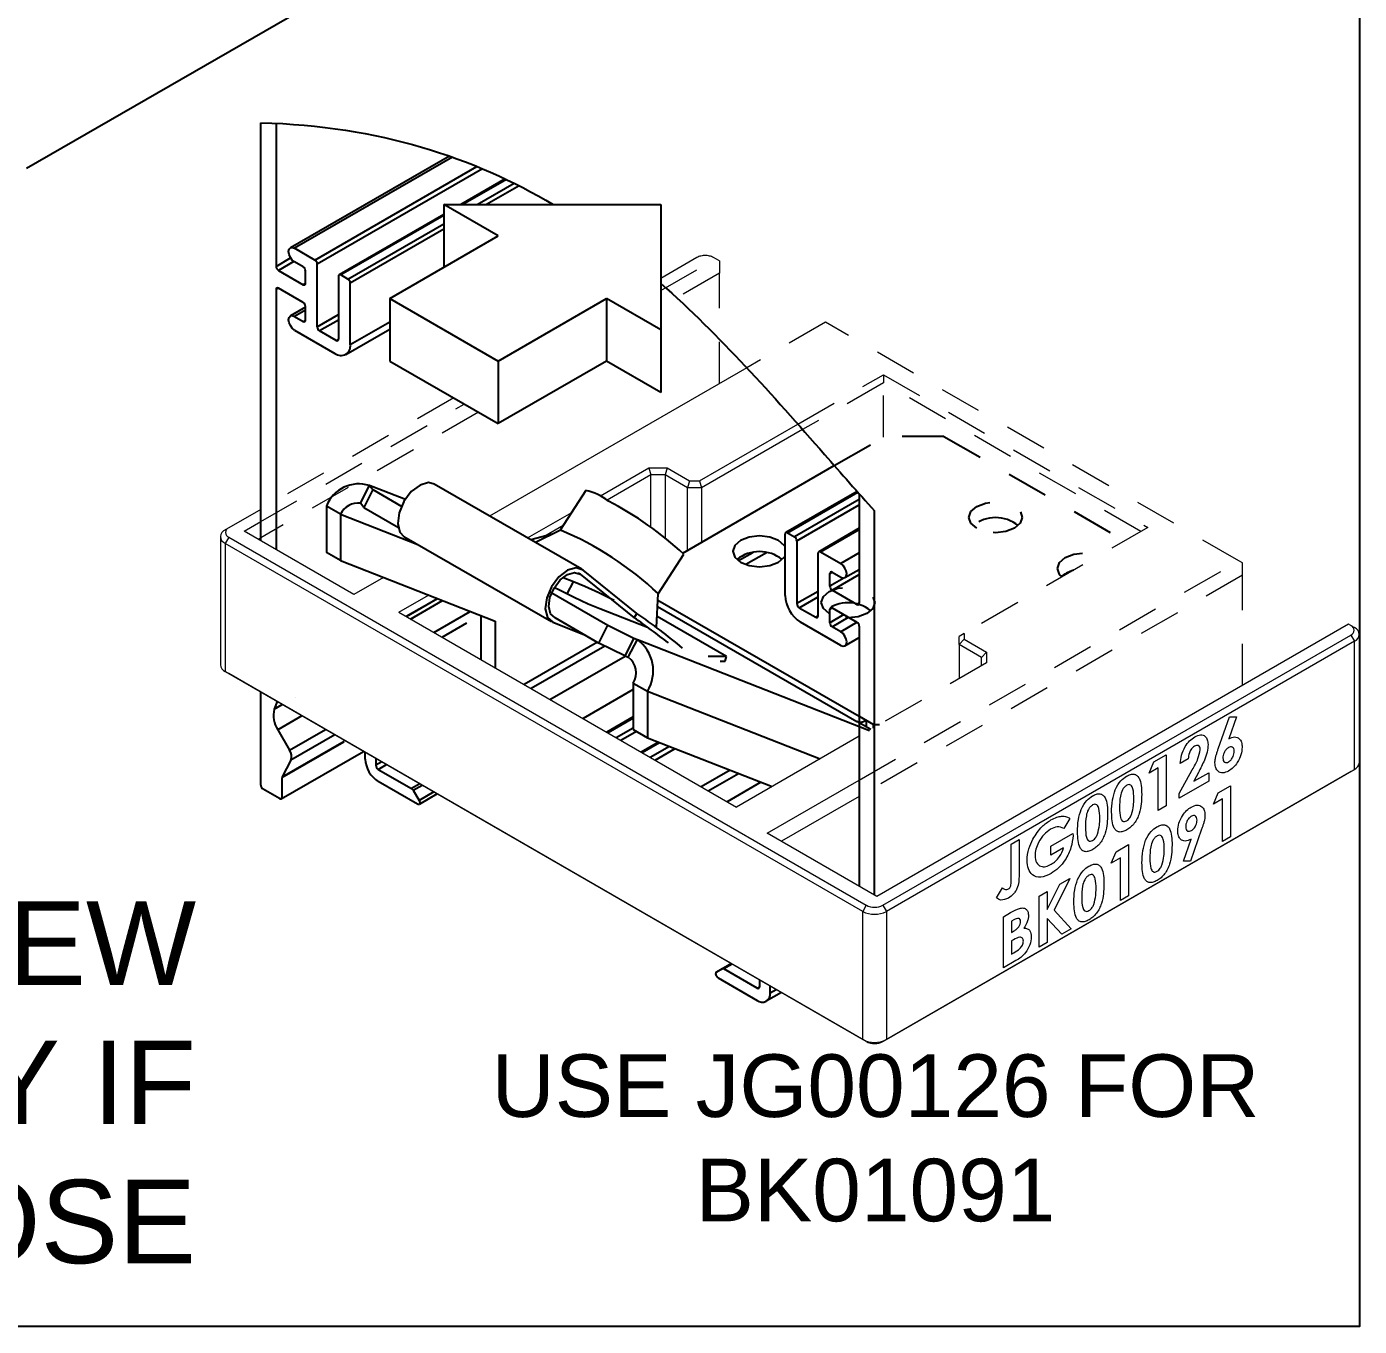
# Model space of a CAD drawing. Extents: x 0 to 12.5, y -10.1 to 0.
# Drawn here: x 8.507 to 12.498, y -10.085 to -6.192 of the extents above; entities that cross this region are included whole.
import ezdxf

# ---------------------------------------------------------------- set-up
doc = ezdxf.new("R2010")
doc.units = 0
doc.header["$LTSCALE"] = 0.5
doc.header["$MEASUREMENT"] = 0
doc.linetypes.add('HIDDEN', pattern=[0.375, 0.25, -0.125])
for name, color, linetype in [('Brackets', 181, 'CONTINUOUS'), ('Dimension', 10, 'CONTINUOUS'), ('FAB DWG', 221, 'CONTINUOUS'), ('Hardware', 242, 'CONTINUOUS'), ('Housing', 150, 'CONTINUOUS')]:
    doc.layers.add(name, color=color, linetype=linetype)
doc.layers.add('Jig', color=41, linetype='CONTINUOUS', lineweight=13)
doc.layers.add('Text-Unprinted', color=131, linetype='CONTINUOUS', plot=False)
doc.styles.get("Standard").update_dxf_attribs({"font": 'arial.ttf'})

msp = doc.modelspace()

# ---------------------------------------------------------------- linework, layer by layer
at = {"layer": 'Brackets', "transparency": 16777216}
for p, q in [((8.5068, -6.6155), (9.7437, -5.9016)), ((10.4716, -7.7689), (10.9257, -7.5066)), ((9.5064, -7.6197), (9.5336, -7.5666)), ((9.544, -7.5788), (9.5168, -7.6319)), ((9.5336, -7.5666), (9.544, -7.5788)), ((9.5438, -7.5705), (9.5336, -7.5666)), ((9.6411, -7.6085), (9.5438, -7.5705)), ((9.544, -7.5788), (9.6306, -7.6288)), ((9.5168, -7.6319), (9.5064, -7.6197)), ((9.4471, -7.6523), (9.4049, -7.6279)), ((9.4049, -7.6279), (9.4049, -7.7669)), ((9.4471, -7.6523), (9.4471, -7.7913)), ((9.4471, -7.6523), (9.6781, -7.7428)), ((9.5168, -7.6319), (9.6209, -7.692)), ((9.4471, -7.7913), (9.4049, -7.7669)), ((9.4471, -7.7913), (9.9098, -7.9725)), ((10.1442, -7.8547), (10.1134, -7.8426)), ((10.1257, -7.8907), (10.1442, -7.8547)), ((10.0725, -7.884), (10.2477, -7.9851)), ((10.223, -7.9347), (10.3665, -7.9909)), ((10.3965, -7.929), (10.9935, -8.2736)), ((10.3975, -7.9096), (11.0004, -8.2576)), ((9.8675, -7.956), (9.8675, -8.0879)), ((9.9098, -7.9725), (9.9098, -8.1124)), ((10.0889, -7.9622), (10.2205, -8.0382)), ((10.2205, -8.0382), (10.2477, -7.9851)), ((10.2477, -7.9851), (10.3257, -8.0238)), ((10.2985, -8.0769), (10.2205, -8.0382)), ((10.3257, -8.0238), (10.2985, -8.0769)), ((10.3087, -8.0809), (10.3359, -8.0278)), ((10.3257, -8.0238), (10.3359, -8.0278)), ((10.3359, -8.0278), (11.0307, -8.2999)), ((10.2985, -8.0769), (10.3087, -8.0809)), ((10.3238, -8.1584), (10.3661, -8.1828)), ((10.3238, -8.1584), (10.3238, -8.2974)), ((10.3661, -8.1828), (10.3661, -8.3218)), ((10.3661, -8.1828), (10.8829, -8.3853)), ((10.3238, -8.2974), (10.3661, -8.3218)), ((11.0004, -8.2776), (10.9935, -8.2736)), ((10.3661, -8.3218), (10.7395, -8.4681))]:
    msp.add_line(p, q, dxfattribs=at)
at = {"layer": 'Brackets', "linetype": 'HIDDEN', "transparency": 16777216}
for p, q in [((10.9257, -7.5066), (11.0773, -7.4195)), ((11.0004, -8.2576), (11.0427, -8.2822))]:
    msp.add_line(p, q, dxfattribs=at)
at = {"layer": 'Brackets', "linetype": 'HIDDEN', "lineweight": 25, "transparency": 16777216}
for p, q in [((11.2541, -7.4195), (11.0773, -7.4195)), ((11.2541, -7.4195), (11.7955, -7.7319)), ((11.035, -8.2975), (11.0004, -8.2776)), ((11.0207, -8.2695), (11.0207, -8.2894)), ((11.0427, -8.293), (11.0427, -8.2822)), ((11.0427, -8.2822), (11.0615, -8.2822))]:
    msp.add_line(p, q, dxfattribs=at)
at = {"layer": 'Brackets', "linetype": 'HIDDEN', "lineweight": 25, "transparency": 16777216, "flags": 128}
for points in [[(11.3522, -7.6944), (11.3348, -7.6795), (11.3288, -7.6618), (11.3348, -7.6441), (11.3522, -7.6291), (11.3781, -7.6191), (11.4088, -7.6156), (11.4394, -7.6191), (11.4653, -7.6291), (11.4827, -7.6441), (11.4888, -7.6618), (11.4827, -7.6795), (11.4653, -7.6944), (11.4394, -7.7044), (11.4088, -7.708), (11.3781, -7.7044), (11.3522, -7.6944)], [(11.6085, -7.8398), (11.6, -7.8325), (11.5939, -7.8148), (11.6, -7.7972), (11.6174, -7.7822), (11.6433, -7.7722), (11.6739, -7.7687), (11.7045, -7.7722), (11.7172, -7.7771)], [(10.9102, -7.9495), (10.8929, -7.9345), (10.8868, -7.9169), (10.8929, -7.8992), (10.9102, -7.8842), (10.9362, -7.8742), (10.9668, -7.8707), (10.9974, -7.8742), (11.0234, -7.8842), (11.0407, -7.8992), (11.0468, -7.9169), (11.0407, -7.9345), (11.0234, -7.9495), (10.9974, -7.9595), (10.9668, -7.963), (10.9362, -7.9595), (10.9102, -7.9495)]]:
    msp.add_lwpolyline(points, dxfattribs=at)
at = {"layer": 'Brackets', "transparency": 16777216, "flags": 128}
for points in [[(10.7781, -7.7499), (10.7756, -7.7458), (10.7582, -7.7308), (10.7323, -7.7208), (10.7017, -7.7173), (10.671, -7.7208), (10.6451, -7.7308), (10.6277, -7.7458), (10.6217, -7.7635), (10.6277, -7.7812), (10.6451, -7.7962)], [(10.6451, -7.7962), (10.671, -7.8062), (10.7017, -7.8097), (10.7323, -7.8062), (10.7582, -7.7962), (10.7756, -7.7812), (10.7781, -7.7771)], [(10.2667, -7.9112), (10.2201, -7.8883), (10.1782, -7.869), (10.1442, -7.8547)], [(10.0878, -7.8717), (10.1005, -7.8782), (10.147, -7.901), (10.189, -7.9204), (10.223, -7.9347)]]:
    msp.add_lwpolyline(points, dxfattribs=at)
at = {"layer": 'Brackets', "transparency": 16777216}
for centre, radius, start, end in [((9.5018, -7.6656), 0.104, 72.1919, 158.7551), ((9.4982, -7.6745), 0.0556, 81.3612, 156.4561), ((10.7017, -7.8739), 0.1096, 51.7093, 128.2907), ((10.2666, -8.1218), 0.1168, 328.4715, 53.584), ((10.274, -8.1279), 0.0584, 328.4715, 53.584), ((11.0015, -8.2527), 0.0224, 248.9979, 267.2255)]:
    msp.add_arc(centre, radius, start, end, dxfattribs=at)
at = {"layer": 'Brackets', "linetype": 'HIDDEN', "lineweight": 25, "transparency": 16777216}
for centre, radius, start, end in [((11.4088, -7.7723), 0.1096, 51.7271, 128.2729), ((11.6739, -7.9253), 0.1096, 106.7823, 128.2729), ((10.9668, -8.0273), 0.1096, 51.7271, 128.2729), ((11.0026, -8.2431), 0.032, 266.0815, 304.3971)]:
    msp.add_arc(centre, radius, start, end, dxfattribs=at)
at = {"layer": 'Dimension', "transparency": 16777216}
for p, q in [((9.9189, -6.8186), (9.7565, -6.7249)), ((9.7565, -6.7249), (10.4061, -6.7249)), ((9.7565, -6.7249), (9.7565, -6.9124)), ((10.4061, -6.7249), (10.4061, -7.2874)), ((9.5942, -7.0061), (9.9189, -6.8186)), ((9.5942, -7.0061), (9.9189, -7.1936)), ((9.5942, -7.0061), (9.5942, -7.1936)), ((9.9189, -7.1936), (10.2437, -7.0061)), ((10.4061, -7.0999), (10.2437, -7.0061)), ((10.2437, -7.0061), (10.2437, -7.1936)), ((9.5942, -7.1936), (9.9189, -7.3811)), ((10.2437, -7.1936), (9.9189, -7.3811)), ((9.9189, -7.1936), (9.9189, -7.3811)), ((10.4061, -7.2874), (10.2437, -7.1936))]:
    msp.add_line(p, q, dxfattribs=at)
msp.add_open_spline([(9.2079, -6.4797), (9.5636, -6.4897), (9.8451, -6.5833), (10.0841, -6.7249)], degree=3, dxfattribs=at)
msp.add_open_spline([(10.4061, -6.9614), (10.5832, -7.1169), (10.7896, -7.3518), (10.996, -7.5867), (11.0464, -7.6425)], degree=3, knots=[0.7365575, 0.7365575, 0.7365575, 0.7365575, 1, 1.0834941, 1.0834941, 1.0834941, 1.0834941], dxfattribs=at)
at = {"layer": 'Hardware', "transparency": 16777216}
for p, q in [((10.1693, -7.8172), (9.7273, -7.562)), ((10.1817, -7.5817), (10.1049, -7.7001)), ((10.1052, -7.6999), (10.0312, -7.7375)), ((9.6367, -7.7189), (10.0787, -7.9741)), ((10.0812, -7.7121), (10.0165, -7.729)), ((10.3985, -7.8906), (10.4753, -7.7723)), ((10.3344, -7.9499), (10.1732, -7.8199)), ((10.165, -7.8324), (10.1582, -7.8285)), ((10.165, -7.8324), (10.3263, -7.9624)), ((10.3934, -7.9921), (10.3985, -7.8903)), ((10.0828, -7.9761), (10.1754, -8.0123)), ((10.3263, -7.9624), (10.3344, -7.9499)), ((10.6033, -8.0789), (10.395, -7.9586)), ((10.6033, -8.0789), (10.5477, -8.0783)), ((10.5839, -8.0924), (10.5984, -8.0926)), ((10.5984, -8.0926), (10.6033, -8.0789))]:
    msp.add_line(p, q, dxfattribs=at)
at = {"layer": 'Hardware', "transparency": 16777216, "flags": 128}
for points in [[(9.7273, -7.562), (9.7105, -7.5578), (9.685, -7.5649), (9.6589, -7.5848), (9.6368, -7.6142), (9.6224, -7.648), (9.618, -7.6806), (9.6246, -7.7063), (9.6367, -7.7189)], [(10.1732, -7.8199), (10.1524, -7.813), (10.1269, -7.8201), (10.1009, -7.8401), (10.0787, -7.8695), (10.0643, -7.9033), (10.06, -7.9358), (10.0665, -7.9616), (10.0828, -7.9761)], [(10.0896, -7.9628), (10.076, -7.9507), (10.0706, -7.9292), (10.0742, -7.902), (10.0862, -7.8738), (10.1047, -7.8493), (10.1264, -7.8326), (10.1477, -7.8267), (10.165, -7.8324)]]:
    msp.add_lwpolyline(points, dxfattribs=at)
at = {"layer": 'Hardware', "transparency": 16777216}
for centre, radius, start, end in [((10.1544, -7.7288), 0.1495, 50.6647, 79.4926), ((9.7863, -8.5108), 1.01, 46.9893, 62.7238), ((9.7259, -8.6056), 0.9819, 46.7625, 67.2771), ((9.0391, -9.8218), 2.2614, 52.0844, 55.3056), ((9.458, -9.2468), 1.5653, 49.6687, 55.9498)]:
    msp.add_arc(centre, radius, start, end, dxfattribs=at)
at = {"layer": 'Housing', "ltscale": 0.5, "transparency": 16777216}
msp.add_line((9.2079, -7.7317), (9.2079, -6.4797), dxfattribs=at)
at = {"layer": 'Housing', "transparency": 16777216}
for p, q in [((9.2539, -6.4815), (9.2539, -6.91)), ((9.7729, -6.5796), (9.2966, -6.8546)), ((9.782, -6.5828), (9.3091, -6.8558)), ((9.3701, -6.891), (9.8554, -6.6108)), ((9.8719, -6.6177), (9.3772, -6.9033)), ((9.9403, -6.6483), (9.8076, -6.7249)), ((9.9435, -6.6498), (9.8134, -6.7249)), ((9.8559, -6.7249), (9.9665, -6.661)), ((9.9816, -6.6686), (9.8841, -6.7249)), ((9.7565, -6.7543), (9.4429, -6.9354)), ((9.7565, -6.7577), (9.4479, -6.9359)), ((9.4691, -6.9482), (9.7565, -6.7822)), ((9.7565, -6.7985), (9.4761, -6.9604)), ((9.3701, -6.891), (9.3091, -6.8558)), ((9.2539, -6.91), (9.2975, -6.8849)), ((9.3073, -6.8955), (9.2609, -6.9223)), ((9.3347, -6.9114), (9.3091, -6.8966)), ((9.3772, -7.0911), (9.3772, -6.9033)), ((9.2609, -6.9223), (9.3347, -6.9649)), ((9.3418, -6.9608), (9.3418, -6.9237)), ((9.4408, -6.94), (9.4408, -7.1278)), ((9.4691, -6.9482), (9.4479, -6.9359)), ((9.2609, -6.9754), (9.2539, -6.9794)), ((9.2539, -6.9794), (9.2539, -7.7582)), ((9.3347, -7.018), (9.2609, -6.9754)), ((9.3347, -6.9649), (9.3418, -6.9608)), ((9.4761, -7.1441), (9.4761, -6.9604)), ((9.3418, -7.0326), (9.2966, -7.0587)), ((9.3418, -7.0411), (9.3091, -7.0599)), ((9.3091, -7.0599), (9.3347, -7.0747)), ((9.3418, -7.0707), (9.3418, -7.0302)), ((9.3772, -7.0911), (9.4408, -7.0543)), ((9.3091, -7.1008), (9.4302, -7.1707)), ((9.3347, -7.0747), (9.3418, -7.0707)), ((9.4408, -7.0707), (9.3842, -7.1033)), ((9.4337, -7.1319), (9.3842, -7.1033)), ((9.4627, -7.1739), (9.5942, -7.098)), ((9.4761, -7.1441), (9.5942, -7.076)), ((9.4337, -7.1319), (9.4408, -7.1278)), ((10.994, -7.584), (10.7802, -7.7074)), ((10.7852, -7.7079), (10.996, -7.5862)), ((11.0004, -7.6082), (10.8064, -7.7202)), ((11.0004, -7.5911), (11.0004, -7.9183)), ((10.8135, -7.7324), (11.0004, -7.6245)), ((11.0464, -8.793), (11.0464, -7.6425)), ((11.0004, -7.6946), (10.8792, -7.7646)), ((10.8842, -7.7651), (11.0004, -7.698)), ((10.7781, -7.8957), (10.7781, -7.712)), ((10.7852, -7.7079), (10.8064, -7.7202)), ((10.8135, -7.7324), (10.8135, -7.9202)), ((10.6815, -7.7676), (10.639, -7.7922)), ((10.7224, -7.7677), (10.6609, -7.8032)), ((10.8771, -7.957), (10.8771, -7.7692)), ((10.8842, -7.7651), (10.9452, -7.8003)), ((11.0004, -7.7684), (10.9452, -7.8003)), ((10.9577, -7.8424), (11.0004, -7.8177)), ((10.9125, -7.8304), (10.9195, -7.8263)), ((10.9125, -7.8675), (10.9125, -7.8304)), ((10.9541, -7.8435), (10.9125, -7.8675)), ((10.9195, -7.8263), (10.9452, -7.8411)), ((10.9195, -7.8798), (11.0004, -7.8331)), ((10.8771, -7.8835), (10.8135, -7.9202)), ((10.8205, -7.9325), (10.8771, -7.8998)), ((10.9933, -7.9224), (10.9195, -7.8798)), ((9.6441, -7.959), (9.7375, -7.9051)), ((9.6566, -7.9662), (9.714, -7.9331)), ((9.6568, -7.9663), (9.7526, -7.911)), ((10.8205, -7.9325), (10.87, -7.9611)), ((10.9125, -7.9369), (10.9195, -7.9329)), ((10.9125, -7.9774), (10.9125, -7.9369)), ((10.9195, -7.9329), (10.9933, -7.9755)), ((11.0004, -7.9183), (10.9933, -7.9224)), ((9.7261, -8.0063), (9.8353, -7.9433)), ((9.751, -8.0207), (9.8256, -7.9777)), ((10.9452, -8.0453), (10.8241, -7.9753)), ((10.8771, -7.957), (10.87, -7.9611)), ((10.9546, -7.9531), (10.9125, -7.9774)), ((10.9195, -7.9896), (10.9687, -7.9612)), ((10.9943, -7.9761), (10.9452, -8.0044)), ((10.9452, -8.0044), (10.9195, -7.9896)), ((10.9577, -8.0465), (11.0004, -8.0218)), ((11.0004, -7.9877), (11.0004, -8.7665)), ((10.2167, -8.036), (9.9971, -8.1628)), ((10.2384, -8.0471), (10.0176, -8.1746)), ((10.0741, -8.2072), (10.2993, -8.0772)), ((10.3238, -8.1774), (10.1731, -8.2644)), ((9.2079, -8.4635), (9.2079, -8.1848)), ((10.3238, -8.2597), (10.2444, -8.3056)), ((10.3238, -8.2631), (10.2474, -8.3073)), ((10.2721, -8.3215), (10.3238, -8.2917)), ((10.333, -8.3027), (10.2863, -8.3297)), ((10.399, -8.3347), (10.347, -8.3648)), ((10.3499, -8.3664), (10.4025, -8.3361)), ((9.5209, -8.3859), (9.5209, -8.3655)), ((10.432, -8.3476), (10.3746, -8.3807)), ((10.3888, -8.3889), (10.4488, -8.3542)), ((9.5527, -8.3839), (9.5527, -8.4043)), ((9.5704, -8.3941), (9.5527, -8.4043)), ((9.5597, -8.4166), (9.5845, -8.4023)), ((9.5597, -8.4166), (9.6593, -8.4741)), ((10.614, -8.4189), (10.5274, -8.4689)), ((9.677, -8.521), (9.5597, -8.4533)), ((9.6841, -8.4598), (9.6593, -8.4741)), ((10.5479, -8.4807), (10.6384, -8.4285)), ((10.7058, -8.4549), (10.6045, -8.5134)), ((9.6643, -8.4793), (9.6912, -8.4639)), ((9.6643, -8.4793), (9.682, -8.51)), ((9.7265, -8.4843), (9.682, -8.51)), ((9.7365, -8.49), (9.682, -8.5215)), ((10.59, -9.0137), (10.5724, -9.0239)), ((10.59, -9.0137), (10.6169, -8.9982)), ((10.6198, -8.9999), (10.595, -9.0142)), ((10.6946, -9.0717), (10.595, -9.0142)), ((10.5774, -9.0408), (10.6946, -9.1085)), ((10.7017, -9.0472), (10.7017, -9.0676)), ((10.6946, -9.0717), (10.7017, -9.0677)), ((10.7673, -9.0851), (10.7221, -9.1112)), ((10.7335, -9.086), (10.7335, -9.0656)), ((10.7335, -9.086), (10.7512, -9.0758))]:
    msp.add_line(p, q, dxfattribs=at)
at = {"layer": 'Housing', "linetype": 'Continuous', "lineweight": 25, "transparency": 16777216}
for p, q in [((9.2571, -8.2132), (9.2483, -8.236)), ((9.2483, -8.236), (9.2724, -8.2221)), ((9.3105, -8.2001), (9.3105, -8.2001)), ((9.3313, -8.2561), (9.259, -8.2978)), ((9.259, -8.2978), (9.2943, -8.359)), ((9.2943, -8.359), (9.4019, -8.2969)), ((9.4569, -8.3352), (9.2715, -8.4422)), ((9.2722, -8.4391), (9.4582, -8.3318)), ((9.4301, -8.3131), (9.2985, -8.3891)), ((9.2695, -8.5048), (9.5158, -8.3626)), ((9.2985, -8.3891), (9.2722, -8.4391)), ((9.2715, -8.4422), (9.2715, -8.5002)), ((9.2645, -8.5043), (9.215, -8.4757))]:
    msp.add_line(p, q, dxfattribs=at)
at = {"layer": 'Housing', "transparency": 16777216, "flags": 128}
for points in [[(9.3091, -6.8966), (9.3023, -6.8912), (9.2966, -6.8834), (9.2928, -6.8746), (9.2914, -6.866), (9.2928, -6.859), (9.2966, -6.8546), (9.3023, -6.8535), (9.3091, -6.8558)], [(9.3091, -7.1008), (9.3023, -7.0953), (9.2966, -7.0876), (9.2928, -7.0787), (9.2914, -7.0702), (9.2928, -7.0631), (9.2966, -7.0587), (9.3023, -7.0576), (9.3091, -7.0599)], [(10.9452, -7.8411), (10.9519, -7.8435), (10.9577, -7.8424), (10.9615, -7.8379), (10.9628, -7.8309), (10.9615, -7.8223), (10.9577, -7.8135), (10.9519, -7.8058), (10.9452, -7.8003)], [(10.9452, -8.0453), (10.9519, -8.0476), (10.9577, -8.0465), (10.9615, -8.0421), (10.9628, -8.035), (10.9615, -8.0265), (10.9577, -8.0176), (10.9519, -8.0099), (10.9452, -8.0044)], [(9.682, -8.51), (9.6833, -8.5126), (9.684, -8.5153), (9.6841, -8.5177), (9.6836, -8.5197), (9.6825, -8.5212), (9.6809, -8.5219), (9.6791, -8.5218), (9.677, -8.521)], [(10.5724, -9.0239), (10.5711, -9.0252), (10.5704, -9.027), (10.5703, -9.0293), (10.5708, -9.032), (10.5719, -9.0346), (10.5734, -9.0371), (10.5753, -9.0392), (10.5774, -9.0408)]]:
    msp.add_lwpolyline(points, dxfattribs=at)
at = {"layer": 'Housing', "transparency": 16777216}
for centre, radius, start, end in [((9.3618, -6.904), 0.0154, 2.6055, 57.3945), ((9.2692, -6.9093), 0.0154, 182.6055, 237.3945), ((9.3264, -6.9244), 0.0154, 2.6055, 57.3945), ((9.4451, -6.9393), 0.00437, 50.7967, 189.214), ((9.2582, -6.9787), 0.00437, 50.7967, 189.214), ((9.3375, -6.9615), 0.00437, 230.7967, 9.214), ((9.4608, -6.9611), 0.0154, 2.6055, 57.3945), ((9.3264, -7.0309), 0.0154, 2.6055, 57.3945), ((9.3375, -7.0714), 0.00437, 230.7967, 9.214), ((9.3925, -7.0904), 0.0154, 182.6055, 237.3945), ((9.4481, -7.1487), 0.0284, 230.7967, 9.214), ((9.4365, -7.1285), 0.00437, 230.7967, 9.214), ((10.7824, -7.7113), 0.00437, 50.7967, 189.214), ((10.7981, -7.7331), 0.0154, 2.6055, 57.3945), ((10.8814, -7.7685), 0.00437, 50.7967, 189.214), ((10.9168, -7.8297), 0.00437, 50.7967, 189.214), ((10.8779, -7.8912), 0.0999, 182.6055, 237.3945), ((10.9278, -7.8668), 0.0154, 182.6055, 237.3945), ((10.8288, -7.9195), 0.0154, 182.6055, 237.3945), ((10.9168, -7.9362), 0.00437, 50.7967, 189.214), ((10.9961, -7.919), 0.00437, 230.7967, 9.214), ((10.8728, -7.9577), 0.00437, 230.7967, 9.214), ((10.9278, -7.9767), 0.0154, 182.6055, 237.3945), ((10.9851, -7.9884), 0.0154, 2.6055, 57.3945), ((9.6053, -8.3821), 0.0845, 182.6055, 237.3945), ((9.568, -8.4036), 0.0154, 182.6055, 237.3945), ((9.6517, -8.4863), 0.0144, 28.8556, 58.0453), ((10.5921, -9.0183), 0.00503, 54.3818, 114.314), ((10.6974, -9.0683), 0.00437, 230.7967, 9.214), ((10.7098, -9.0899), 0.024, 230.7967, 9.214)]:
    msp.add_arc(centre, radius, start, end, dxfattribs=at)
at = {"layer": 'Housing', "linetype": 'Continuous', "lineweight": 25, "transparency": 16777216}
for centre, radius, start, end in [((9.3234, -8.2549), 0.0774, 165.8868, 213.7225), ((9.2665, -8.3782), 0.0338, 341.2255, 34.7489), ((9.2781, -8.442), 0.0066, 154.0689, 181.5675), ((9.2232, -8.4628), 0.0154, 182.6023, 237.3977), ((9.2672, -8.5009), 0.00437, 230.815, 9.2203)]:
    msp.add_arc(centre, radius, start, end, dxfattribs=at)
at = {"layer": 'Jig', "linetype": 'HIDDEN', "transparency": 16777216}
for p, q in [((10.5143, -6.8836), (10.4061, -6.9461)), ((10.4061, -6.9828), (10.5708, -6.8877)), ((10.5708, -6.8877), (10.5638, -6.8836)), ((10.5814, -6.8938), (10.5708, -6.8877)), ((10.5814, -6.8938), (10.5814, -6.9306)), ((10.5814, -6.9306), (10.4061, -7.0318)), ((10.5814, -7.2607), (10.5814, -6.9306)), ((10.8992, -7.0773), (10.6633, -7.2135)), ((12.1375, -7.7921), (10.8992, -7.0773)), ((10.8166, -7.3827), (11.0729, -7.2347)), ((11.0729, -7.2592), (10.8309, -7.3989)), ((11.0729, -7.2347), (11.8648, -7.6919)), ((11.0729, -7.2347), (11.0729, -7.2592)), ((11.8436, -7.7041), (11.0729, -7.2592)), ((11.0729, -7.422), (11.0729, -7.2592)), ((9.7857, -7.3042), (9.2079, -7.6378)), ((9.2079, -7.6745), (9.8175, -7.3226)), ((9.8599, -7.3471), (9.2079, -7.7235)), ((11.8648, -7.6919), (11.3142, -8.0098)), ((11.0004, -8.4486), (12.1375, -7.7921)), ((12.1481, -7.7983), (12.1375, -7.7921)), ((12.1481, -7.835), (12.1481, -7.7983)), ((12.1481, -7.835), (11.0004, -8.4976)), ((12.1481, -8.1651), (12.1481, -7.835)), ((11.3142, -8.0098), (11.2992, -8.0184)), ((11.2992, -8.0429), (11.2992, -8.0184)), ((11.3142, -8.0098), (11.3142, -8.0271)), ((11.3142, -8.0271), (11.2992, -8.0429)), ((11.3663, -8.0817), (11.2992, -8.0429)), ((11.2992, -8.0429), (11.2992, -8.145)), ((11.3142, -8.0271), (11.3813, -8.0659)), ((11.3813, -8.0975), (11.0004, -8.3174)), ((11.3813, -8.0659), (11.3663, -8.0817)), ((11.3663, -8.1062), (11.3663, -8.0817)), ((11.3813, -8.0659), (11.3813, -8.0975))]:
    msp.add_line(p, q, dxfattribs=at)
at = {"layer": 'Jig', "transparency": 16777216}
for p, q in [((10.6633, -7.2135), (9.8934, -7.6579)), ((10.5222, -7.5526), (10.8166, -7.3827)), ((10.8309, -7.3989), (10.5284, -7.5735)), ((10.2256, -7.5973), (10.3702, -7.5138)), ((10.3764, -7.5347), (10.2456, -7.6102)), ((10.3702, -7.5138), (10.425, -7.5138)), ((10.3702, -7.5138), (10.3764, -7.5347)), ((10.3764, -7.6911), (10.3764, -7.5347)), ((10.4188, -7.5347), (10.3764, -7.5347)), ((10.425, -7.5138), (10.4188, -7.5347)), ((10.486, -7.5735), (10.4188, -7.5347)), ((10.4188, -7.5347), (10.4188, -7.7233)), ((10.425, -7.5138), (10.4922, -7.5526)), ((10.4922, -7.5526), (10.486, -7.5735)), ((10.5284, -7.5735), (10.486, -7.5735)), ((10.486, -7.7606), (10.486, -7.5735)), ((10.4922, -7.5526), (10.5222, -7.5526)), ((10.5222, -7.5526), (10.5284, -7.5735)), ((10.5284, -7.5735), (10.5284, -7.7361)), ((9.2079, -7.6378), (9.1124, -7.6929)), ((10.007, -7.7235), (10.1393, -7.6471)), ((9.1124, -7.6929), (9.1018, -7.699)), ((9.1584, -7.7031), (9.2079, -7.6745)), ((9.4868, -7.8927), (9.1584, -7.7031)), ((10.1138, -7.6863), (10.059, -7.7179)), ((9.0872, -7.7194), (9.0872, -8.1032)), ((9.1124, -7.7215), (9.1018, -7.7398)), ((11.011, -8.842), (9.1018, -7.7398)), ((9.1018, -7.7398), (9.1018, -8.1236)), ((9.1124, -7.7215), (11.0216, -8.8236)), ((9.2079, -7.7235), (9.2008, -7.7276)), ((9.5753, -7.8415), (9.4868, -7.8927)), ((9.6215, -7.946), (9.7107, -7.8945)), ((9.7359, -7.9044), (9.6428, -7.9582)), ((9.6215, -7.946), (10.6327, -8.5297)), ((12.4659, -7.9817), (11.0534, -8.7971)), ((12.473, -7.9858), (12.4659, -7.9817)), ((11.0711, -8.8236), (12.473, -8.0143)), ((12.473, -7.9858), (12.4836, -7.9919)), ((12.473, -8.0143), (12.4836, -8.0327)), ((12.4982, -8.3961), (12.4982, -8.0123)), ((12.4836, -8.0327), (11.0817, -8.842)), ((12.4836, -8.4165), (12.4836, -8.0327)), ((9.1018, -8.1236), (11.011, -9.2258)), ((9.1124, -8.1297), (9.1018, -8.1236)), ((11.0216, -9.2319), (9.1124, -8.1297)), ((12.0756, -8.355), (12.1093, -8.2591)), ((12.1304, -8.2593), (12.1073, -8.3251)), ((12.1093, -8.2591), (12.1304, -8.2593)), ((11.0004, -8.3174), (10.6327, -8.5297)), ((11.8827, -8.3939), (11.9195, -8.3727)), ((11.9195, -8.3727), (11.9195, -8.5258)), ((11.0817, -9.2258), (12.4836, -8.4165)), ((11.8685, -8.4276), (11.8827, -8.3939)), ((11.8957, -8.4119), (11.8685, -8.4276)), ((11.8957, -8.5395), (11.8957, -8.4119)), ((11.9586, -8.4893), (11.9978, -8.4184)), ((11.9858, -8.3854), (11.962, -8.3992)), ((12.473, -8.4226), (12.4836, -8.4165)), ((10.7251, -8.6075), (11.0004, -8.4486)), ((12.473, -8.4226), (11.0711, -9.2319)), ((12.047, -8.4522), (11.9586, -8.5032)), ((12.0162, -8.4261), (12.0023, -8.4524)), ((12.0023, -8.4524), (12.047, -8.4266)), ((12.047, -8.4266), (12.047, -8.4522)), ((11.0004, -8.4976), (10.7675, -8.632)), ((11.9586, -8.5032), (11.9586, -8.4893)), ((12.0614, -8.5204), (12.0756, -8.4866)), ((12.0756, -8.4866), (12.1124, -8.4654)), ((12.1124, -8.4654), (12.1124, -8.6185)), ((11.9195, -8.5258), (11.8957, -8.5395)), ((12.0886, -8.5047), (12.0614, -8.5204)), ((12.0886, -8.6323), (12.0886, -8.5047)), ((11.6313, -8.5633), (11.6133, -8.5936)), ((11.0534, -8.7971), (10.7251, -8.6075)), ((11.5744, -8.6464), (11.6405, -8.6083)), ((11.6405, -8.6083), (11.6407, -8.6147)), ((12.0259, -8.5958), (11.9922, -8.6918)), ((12.1124, -8.6185), (12.0886, -8.6323)), ((11.4554, -8.6405), (11.4792, -8.6268)), ((11.4554, -8.7486), (11.4554, -8.6405)), ((11.4792, -8.6268), (11.4792, -8.7284)), ((11.5744, -8.6739), (11.5744, -8.6464)), ((11.6125, -8.6519), (11.5744, -8.6739)), ((11.7697, -8.6633), (11.8064, -8.642)), ((11.8064, -8.642), (11.8064, -8.7951)), ((11.9712, -8.6917), (11.9943, -8.6259)), ((11.7554, -8.697), (11.7697, -8.6633)), ((11.7826, -8.6813), (11.7554, -8.697)), ((11.7826, -8.8089), (11.7826, -8.6813)), ((11.9922, -8.6918), (11.9712, -8.6917)), ((11.4112, -8.8014), (11.4292, -8.7718)), ((11.5634, -8.8362), (11.601, -8.7606)), ((11.631, -8.7433), (11.5838, -8.8383)), ((11.601, -8.7606), (11.631, -8.7433)), ((11.5396, -8.7961), (11.5634, -8.7824)), ((11.5396, -8.9492), (11.5396, -8.7961)), ((11.5634, -8.7824), (11.5634, -8.8362)), ((11.8064, -8.7951), (11.7826, -8.8089)), ((11.0216, -8.8236), (11.011, -8.842)), ((11.011, -9.2258), (11.011, -8.842)), ((11.0711, -8.8236), (11.0817, -8.842)), ((11.0817, -8.842), (11.0817, -9.2258)), ((11.4325, -8.8579), (11.4537, -8.8457)), ((11.4325, -9.011), (11.4325, -8.8579)), ((11.5838, -8.8383), (11.6356, -8.8938)), ((11.4637, -8.8674), (11.4563, -8.8717)), ((11.4563, -8.8717), (11.4563, -8.905)), ((11.5634, -8.8637), (11.5634, -8.9355)), ((11.607, -8.9103), (11.5634, -8.8637)), ((11.6356, -8.8938), (11.607, -8.9103)), ((11.4563, -8.905), (11.4626, -8.9014)), ((11.462, -8.9273), (11.4563, -8.9305)), ((11.4563, -8.9305), (11.4563, -8.9698)), ((11.5634, -8.9355), (11.5396, -8.9492)), ((11.4563, -8.9698), (11.4631, -8.9658)), ((11.4698, -8.9895), (11.4325, -9.011)), ((11.0216, -9.2319), (11.011, -9.2258)), ((11.0711, -9.2319), (11.0817, -9.2258))]:
    msp.add_line(p, q, dxfattribs=at)
at = {"layer": 'Jig', "linetype": 'HIDDEN', "transparency": 16777216}
msp.add_arc((10.539, -6.9314), 0.0538, 62.6097, 117.3903, dxfattribs=at)
at = {"layer": 'Jig', "transparency": 16777216}
for centre, radius, start, end in [((9.1096, -7.7194), 0.0218, 110.7834, 249.2166), ((9.1179, -7.7072), 0.0153, 110.7834, 249.2166), ((12.4675, -8.0001), 0.0153, 290.7834, 69.2166), ((12.4758, -8.0123), 0.0218, 290.7834, 69.2166), ((9.1122, -8.1007), 0.0251, 185.6948, 245.6253), ((12.4732, -8.3936), 0.0251, 294.3747, 354.3052), ((11.0464, -8.7737), 0.0769, 242.6097, 297.3903), ((11.0464, -8.7758), 0.0538, 242.6097, 297.3903), ((11.0464, -9.1575), 0.0769, 242.6097, 297.3903), ((11.0464, -9.1841), 0.0538, 242.6097, 297.3903)]:
    msp.add_arc(centre, radius, start, end, dxfattribs=at)
for points, knots in [([(11.962, -8.3992), (11.9627, -8.391), (11.9641, -8.3746), (11.9746, -8.3497), (11.9895, -8.3298), (12.0002, -8.3227), (12.0055, -8.3191)], [0, 0, 0, 0, 0.280627, 0.559915, 0.779791, 1, 1, 1, 1]), ([(12.0055, -8.3191), (12.0114, -8.3164), (12.0231, -8.3109), (12.0362, -8.316), (12.0437, -8.327), (12.0447, -8.337), (12.0453, -8.342)], [0, 0, 0, 0, 0.279805, 0.55906, 0.779652, 1, 1, 1, 1]), ([(12.0453, -8.342), (12.0445, -8.3496), (12.0431, -8.3647), (12.0327, -8.3938), (12.0225, -8.4139), (12.0162, -8.4261)], [0, 0, 0, 0, 0.279438, 0.559473, 1, 1, 1, 1]), ([(12.1073, -8.3251), (12.1133, -8.3225), (12.1255, -8.3172), (12.1385, -8.3231), (12.1462, -8.3347), (12.1469, -8.3452), (12.1472, -8.3505)], [0, 0, 0, 0, 0.279351, 0.559054, 0.779381, 1, 1, 1, 1]), ([(12.0041, -8.3473), (12.001, -8.3498), (11.9947, -8.3546), (11.9872, -8.3696), (11.9863, -8.3794), (11.9858, -8.3854)], [0, 0, 0, 0, 0.278755, 0.559273, 1, 1, 1, 1]), ([(11.9978, -8.4184), (12.0043, -8.4071), (12.0158, -8.3871), (12.0197, -8.3666), (12.0215, -8.3577)], [0, 0, 0, 0, 0.562473, 1, 1, 1, 1]), ([(12.0215, -8.3577), (12.0212, -8.3548), (12.0207, -8.3491), (12.0161, -8.3449), (12.0102, -8.3443), (12.0062, -8.3463), (12.0041, -8.3473)], [0, 0, 0, 0, 0.279907, 0.55917, 0.779387, 1, 1, 1, 1]), ([(12.0657, -8.3974), (12.0659, -8.3929), (12.0664, -8.3853), (12.0694, -8.3741), (12.0724, -8.3645), (12.0746, -8.3582), (12.0756, -8.355)], [0, 0, 0, 0, 0.339517, 0.559558, 0.779773, 1, 1, 1, 1]), ([(12.1061, -8.3513), (12.1035, -8.3532), (12.0983, -8.357), (12.0929, -8.3663), (12.0898, -8.375), (12.0896, -8.3799), (12.0895, -8.3823)], [0, 0, 0, 0, 0.279066, 0.558645, 0.779234, 1, 1, 1, 1]), ([(12.1234, -8.3627), (12.1232, -8.3598), (12.1227, -8.3539), (12.1183, -8.3493), (12.1124, -8.3483), (12.1082, -8.3503), (12.1061, -8.3513)], [0, 0, 0, 0, 0.280078, 0.559655, 0.779835, 1, 1, 1, 1]), ([(12.1062, -8.3944), (12.1089, -8.3924), (12.1142, -8.3885), (12.1199, -8.3791), (12.123, -8.3702), (12.1233, -8.3652), (12.1234, -8.3627)], [0, 0, 0, 0, 0.279199, 0.558982, 0.779369, 1, 1, 1, 1]), ([(12.1472, -8.3505), (12.1466, -8.3579), (12.1452, -8.3726), (12.1342, -8.3945), (12.1209, -8.4119), (12.1114, -8.4184), (12.1067, -8.4216)], [0, 0, 0, 0, 0.279668, 0.559359, 0.779634, 1, 1, 1, 1]), ([(12.1067, -8.4216), (12.1006, -8.4243), (12.0884, -8.4298), (12.0753, -8.4239), (12.067, -8.4132), (12.0661, -8.4027), (12.0657, -8.3974)], [0, 0, 0, 0, 0.27954, 0.559175, 0.779612, 1, 1, 1, 1]), ([(12.0895, -8.3823), (12.0897, -8.3852), (12.0902, -8.391), (12.0945, -8.3955), (12.1, -8.3971), (12.1041, -8.3953), (12.1062, -8.3944)], [0, 0, 0, 0, 0.280082, 0.559954, 0.780074, 1, 1, 1, 1]), ([(11.7672, -8.4775), (11.7723, -8.4678), (11.7813, -8.4506), (11.7949, -8.4413), (11.8009, -8.4372)], [0, 0, 0, 0, 0.558689, 1, 1, 1, 1]), ([(11.8009, -8.4372), (11.8049, -8.4352), (11.8127, -8.4312), (11.8238, -8.4302), (11.8327, -8.4342), (11.841, -8.445), (11.8458, -8.4646), (11.8462, -8.4825), (11.8464, -8.4915)], [0, 0, 0, 0, 0.125048, 0.249955, 0.374798, 0.49985, 0.749488, 1, 1, 1, 1]), ([(11.6652, -8.5363), (11.6703, -8.5267), (11.6794, -8.5095), (11.693, -8.5001), (11.699, -8.496)], [0, 0, 0, 0, 0.558689, 1, 1, 1, 1]), ([(11.699, -8.496), (11.7029, -8.494), (11.7107, -8.4901), (11.7218, -8.4891), (11.7307, -8.4931), (11.7391, -8.5038), (11.7439, -8.5235), (11.7442, -8.5414), (11.7444, -8.5503)], [0, 0, 0, 0, 0.125048, 0.249955, 0.374798, 0.49985, 0.749488, 1, 1, 1, 1]), ([(11.7563, -8.5449), (11.7564, -8.5329), (11.7565, -8.5116), (11.7639, -8.4879), (11.7672, -8.4775)], [0, 0, 0, 0, 0.561086, 1, 1, 1, 1]), ([(11.8015, -8.4643), (11.7991, -8.466), (11.7943, -8.4695), (11.7862, -8.481), (11.7803, -8.5036), (11.7802, -8.5203), (11.7801, -8.5315)], [0, 0, 0, 0, 0.124864, 0.249677, 0.498634, 1, 1, 1, 1]), ([(11.8226, -8.5052), (11.8225, -8.4944), (11.8225, -8.4782), (11.8159, -8.4643), (11.8086, -8.4612), (11.8039, -8.4633), (11.8015, -8.4643)], [0, 0, 0, 0, 0.501438, 0.75036, 0.875309, 1, 1, 1, 1]), ([(11.8464, -8.4915), (11.8458, -8.5102), (11.8451, -8.5337), (11.8331, -8.5641), (11.8245, -8.5785), (11.8134, -8.5902), (11.8055, -8.5952), (11.8016, -8.5977)], [0, 0, 0, 0, 0.498805, 0.624244, 0.749413, 0.874575, 1, 1, 1, 1]), ([(11.6543, -8.6038), (11.6544, -8.5918), (11.6545, -8.5704), (11.6619, -8.5467), (11.6652, -8.5363)], [0, 0, 0, 0, 0.561086, 1, 1, 1, 1]), ([(11.6995, -8.5232), (11.6971, -8.5249), (11.6923, -8.5283), (11.6842, -8.5399), (11.6783, -8.5624), (11.6782, -8.5792), (11.6781, -8.5904)], [0, 0, 0, 0, 0.124864, 0.249677, 0.498634, 1, 1, 1, 1]), ([(11.7206, -8.5641), (11.7206, -8.5533), (11.7205, -8.5371), (11.7139, -8.5232), (11.7066, -8.5201), (11.7019, -8.5222), (11.6995, -8.5232)], [0, 0, 0, 0, 0.501438, 0.75036, 0.875309, 1, 1, 1, 1]), ([(11.7801, -8.5315), (11.7802, -8.542), (11.7803, -8.5579), (11.7872, -8.5711), (11.7947, -8.5734), (11.7992, -8.5713), (11.8015, -8.5703)], [0, 0, 0, 0, 0.501325, 0.750122, 0.875087, 1, 1, 1, 1]), ([(11.8161, -8.5514), (11.8184, -8.5424), (11.8225, -8.5262), (11.8226, -8.5116), (11.8226, -8.5052)], [0, 0, 0, 0, 0.5584359, 1, 1, 1, 1]), ([(11.9543, -8.6005), (11.955, -8.5931), (11.9563, -8.5783), (11.9673, -8.5564), (11.9806, -8.539), (11.9901, -8.5325), (11.9949, -8.5293)], [0, 0, 0, 0, 0.2797, 0.55942, 0.779679, 1, 1, 1, 1]), ([(11.9949, -8.5293), (12.001, -8.5266), (12.0132, -8.5211), (12.0263, -8.527), (12.0346, -8.5378), (12.0355, -8.5483), (12.0359, -8.5536)], [0, 0, 0, 0, 0.279545, 0.559152, 0.77959, 1, 1, 1, 1]), ([(11.5204, -8.6259), (11.5291, -8.6121), (11.5447, -8.5875), (11.5651, -8.574), (11.5741, -8.5681)], [0, 0, 0, 0, 0.558593, 1, 1, 1, 1]), ([(11.5741, -8.5681), (11.5803, -8.5648), (11.5914, -8.5591), (11.6019, -8.5574), (11.6065, -8.5567)], [0, 0, 0, 0, 0.559875, 1, 1, 1, 1]), ([(11.6065, -8.5567), (11.6116, -8.5568), (11.6208, -8.5571), (11.6281, -8.5614), (11.6313, -8.5633)], [0, 0, 0, 0, 0.559451, 1, 1, 1, 1]), ([(11.7444, -8.5503), (11.7438, -8.5691), (11.7431, -8.5925), (11.7311, -8.623), (11.7225, -8.6374), (11.7114, -8.6491), (11.7036, -8.6541), (11.6996, -8.6566)], [0, 0, 0, 0, 0.498805, 0.624244, 0.749413, 0.874575, 1, 1, 1, 1]), ([(11.7141, -8.6103), (11.7164, -8.6012), (11.7206, -8.5851), (11.7206, -8.5705), (11.7206, -8.5641)], [0, 0, 0, 0, 0.5584359, 1, 1, 1, 1]), ([(11.8016, -8.5977), (11.7977, -8.5997), (11.79, -8.6037), (11.779, -8.6049), (11.7701, -8.6012), (11.7617, -8.5907), (11.7568, -8.5715), (11.7565, -8.5538), (11.7563, -8.5449)], [0, 0, 0, 0, 0.125092, 0.249938, 0.374824, 0.499891, 0.749468, 1, 1, 1, 1]), ([(11.8015, -8.5703), (11.8032, -8.5692), (11.8066, -8.5669), (11.812, -8.5603), (11.8145, -8.5548), (11.8161, -8.5514)], [0, 0, 0, 0, 0.280266, 0.560445, 1, 1, 1, 1]), ([(11.9954, -8.5565), (11.9927, -8.5585), (11.9874, -8.5624), (11.9817, -8.5718), (11.9786, -8.5807), (11.9783, -8.5857), (11.9781, -8.5882)], [0, 0, 0, 0, 0.279178, 0.558905, 0.779362, 1, 1, 1, 1]), ([(12.0121, -8.5687), (12.0119, -8.5658), (12.0114, -8.5599), (12.0071, -8.5554), (12.0015, -8.5538), (11.9974, -8.5556), (11.9954, -8.5565)], [0, 0, 0, 0, 0.280155, 0.559809, 0.780058, 1, 1, 1, 1]), ([(11.9954, -8.5997), (11.998, -8.5978), (12.0033, -8.594), (12.0086, -8.5847), (12.0117, -8.576), (12.012, -8.5711), (12.0121, -8.5687)], [0, 0, 0, 0, 0.279141, 0.558801, 0.779318, 1, 1, 1, 1]), ([(12.0359, -8.5536), (12.0356, -8.5581), (12.0352, -8.5656), (12.0321, -8.5769), (12.0291, -8.5863), (12.027, -8.5927), (12.0259, -8.5958)], [0, 0, 0, 0, 0.339505, 0.559557, 0.77977, 1, 1, 1, 1]), ([(11.5735, -8.596), (11.5667, -8.6007), (11.5531, -8.6102), (11.5378, -8.633), (11.5283, -8.6558), (11.5273, -8.6686), (11.5268, -8.6751)], [0, 0, 0, 0, 0.279829, 0.559453, 0.779648, 1, 1, 1, 1]), ([(11.6133, -8.5936), (11.6069, -8.5908), (11.5953, -8.5858), (11.5801, -8.5928), (11.5735, -8.596)], [0, 0, 0, 0, 0.559571, 1, 1, 1, 1]), ([(11.6407, -8.6147), (11.6394, -8.6266), (11.6368, -8.6504), (11.6198, -8.6859), (11.5977, -8.7135), (11.5824, -8.7236), (11.5748, -8.7287)], [0, 0, 0, 0, 0.279581, 0.559329, 0.779421, 1, 1, 1, 1]), ([(11.6996, -8.6566), (11.6958, -8.6586), (11.688, -8.6626), (11.677, -8.6638), (11.6681, -8.66), (11.6597, -8.6496), (11.6548, -8.6304), (11.6545, -8.6127), (11.6543, -8.6038)], [0, 0, 0, 0, 0.125092, 0.249938, 0.374824, 0.499891, 0.749468, 1, 1, 1, 1]), ([(11.6781, -8.5904), (11.6782, -8.6009), (11.6783, -8.6167), (11.6852, -8.6299), (11.6927, -8.6322), (11.6973, -8.6302), (11.6995, -8.6292)], [0, 0, 0, 0, 0.501325, 0.750122, 0.875087, 1, 1, 1, 1]), ([(11.6995, -8.6292), (11.7012, -8.628), (11.7046, -8.6258), (11.71, -8.6192), (11.7125, -8.6137), (11.7141, -8.6103)], [0, 0, 0, 0, 0.280266, 0.560445, 1, 1, 1, 1]), ([(11.8581, -8.6291), (11.8632, -8.6195), (11.8723, -8.6022), (11.8859, -8.5929), (11.8919, -8.5888)], [0, 0, 0, 0, 0.558689, 1, 1, 1, 1]), ([(11.8925, -8.6159), (11.89, -8.6177), (11.8852, -8.6211), (11.8772, -8.6327), (11.8713, -8.6552), (11.8711, -8.6719), (11.871, -8.6831)], [0, 0, 0, 0, 0.124864, 0.249677, 0.498634, 1, 1, 1, 1]), ([(11.8919, -8.5888), (11.8958, -8.5868), (11.9037, -8.5828), (11.9147, -8.5819), (11.9237, -8.5859), (11.932, -8.5966), (11.9368, -8.6162), (11.9371, -8.6341), (11.9373, -8.6431)], [0, 0, 0, 0, 0.125048, 0.249955, 0.374798, 0.49985, 0.749488, 1, 1, 1, 1]), ([(11.9135, -8.6568), (11.9135, -8.646), (11.9134, -8.6298), (11.9068, -8.6159), (11.8995, -8.6129), (11.8948, -8.6149), (11.8925, -8.6159)], [0, 0, 0, 0, 0.501438, 0.75036, 0.875309, 1, 1, 1, 1]), ([(11.9943, -8.6259), (11.9882, -8.6285), (11.9761, -8.6337), (11.963, -8.6278), (11.9554, -8.6163), (11.9547, -8.6058), (11.9543, -8.6005)], [0, 0, 0, 0, 0.279339, 0.559087, 0.779393, 1, 1, 1, 1]), ([(11.9781, -8.5882), (11.9784, -8.5911), (11.9788, -8.597), (11.9833, -8.6015), (11.9891, -8.6027), (11.9933, -8.6007), (11.9954, -8.5997)], [0, 0, 0, 0, 0.280016, 0.559624, 0.779676, 1, 1, 1, 1]), ([(11.503, -8.6888), (11.504, -8.6774), (11.5056, -8.6568), (11.5159, -8.6353), (11.5204, -8.6259)], [0, 0, 0, 0, 0.559331, 1, 1, 1, 1]), ([(11.5753, -8.7009), (11.5797, -8.6981), (11.5884, -8.6924), (11.6032, -8.6758), (11.609, -8.661), (11.6125, -8.6519)], [0, 0, 0, 0, 0.281092, 0.56137, 1, 1, 1, 1]), ([(11.8472, -8.6965), (11.8473, -8.6846), (11.8474, -8.6632), (11.8549, -8.6395), (11.8581, -8.6291)], [0, 0, 0, 0, 0.561086, 1, 1, 1, 1]), ([(11.9373, -8.6431), (11.9367, -8.6618), (11.936, -8.6853), (11.924, -8.7157), (11.9154, -8.7302), (11.9043, -8.7418), (11.8965, -8.7468), (11.8926, -8.7493)], [0, 0, 0, 0, 0.498805, 0.624244, 0.749413, 0.874575, 1, 1, 1, 1]), ([(11.907, -8.703), (11.9093, -8.694), (11.9135, -8.6778), (11.9135, -8.6633), (11.9135, -8.6568)], [0, 0, 0, 0, 0.558436, 1, 1, 1, 1]), ([(11.5748, -8.7287), (11.5643, -8.7335), (11.5432, -8.7433), (11.5192, -8.7355), (11.5055, -8.716), (11.5038, -8.6979), (11.503, -8.6888)], [0, 0, 0, 0, 0.279925, 0.559162, 0.779596, 1, 1, 1, 1]), ([(11.5268, -8.6751), (11.5277, -8.6827), (11.5294, -8.698), (11.5428, -8.7078), (11.5587, -8.709), (11.5697, -8.7036), (11.5753, -8.7009)], [0, 0, 0, 0, 0.279403, 0.559124, 0.77942, 1, 1, 1, 1]), ([(11.6879, -8.7065), (11.6918, -8.7046), (11.6997, -8.7006), (11.7108, -8.6996), (11.7197, -8.7036), (11.728, -8.7144), (11.7328, -8.734), (11.7332, -8.7519), (11.7333, -8.7608)], [0, 0, 0, 0, 0.125048, 0.249955, 0.374798, 0.49985, 0.749488, 1, 1, 1, 1]), ([(11.8926, -8.7493), (11.8887, -8.7513), (11.8809, -8.7553), (11.8699, -8.7565), (11.861, -8.7528), (11.8527, -8.7423), (11.8477, -8.7231), (11.8474, -8.7054), (11.8472, -8.6965)], [0, 0, 0, 0, 0.125092, 0.249938, 0.374824, 0.499891, 0.749468, 1, 1, 1, 1]), ([(11.871, -8.6831), (11.8711, -8.6937), (11.8712, -8.7095), (11.8781, -8.7227), (11.8856, -8.725), (11.8902, -8.7229), (11.8925, -8.7219)], [0, 0, 0, 0, 0.501325, 0.750122, 0.875087, 1, 1, 1, 1]), ([(11.4792, -8.7284), (11.4791, -8.7348), (11.479, -8.7475), (11.4767, -8.765), (11.4702, -8.7792), (11.4614, -8.7923), (11.453, -8.7982), (11.4475, -8.8022)], [0, 0, 0, 0, 0.251104, 0.500805, 0.626086, 0.751378, 1, 1, 1, 1]), ([(11.6541, -8.7469), (11.6592, -8.7372), (11.6683, -8.72), (11.6819, -8.7107), (11.6879, -8.7065)], [0, 0, 0, 0, 0.558689, 1, 1, 1, 1]), ([(11.6885, -8.7337), (11.6861, -8.7354), (11.6812, -8.7388), (11.6732, -8.7504), (11.6673, -8.773), (11.6672, -8.7897), (11.6671, -8.8009)], [0, 0, 0, 0, 0.124864, 0.249677, 0.498634, 1, 1, 1, 1]), ([(11.7096, -8.7746), (11.7095, -8.7638), (11.7094, -8.7476), (11.7028, -8.7337), (11.6955, -8.7306), (11.6908, -8.7327), (11.6885, -8.7337)], [0, 0, 0, 0, 0.501438, 0.75036, 0.875309, 1, 1, 1, 1]), ([(11.8925, -8.7219), (11.8941, -8.7208), (11.8975, -8.7185), (11.9029, -8.712), (11.9055, -8.7064), (11.907, -8.703)], [0, 0, 0, 0, 0.2802665, 0.5604448, 1, 1, 1, 1]), ([(11.4292, -8.7718), (11.432, -8.7738), (11.4359, -8.7766), (11.4426, -8.7769), (11.4459, -8.7754), (11.4475, -8.7747)], [0, 0, 0, 0, 0.560042, 0.780202, 1, 1, 1, 1]), ([(11.4475, -8.7747), (11.4485, -8.774), (11.4504, -8.7727), (11.4527, -8.7693), (11.4541, -8.7656), (11.4553, -8.7585), (11.4554, -8.753), (11.4554, -8.7486)], [0, 0, 0, 0, 0.124882, 0.249491, 0.374223, 0.499415, 1, 1, 1, 1]), ([(11.6433, -8.8143), (11.6433, -8.8023), (11.6435, -8.7809), (11.6509, -8.7573), (11.6541, -8.7469)], [0, 0, 0, 0, 0.561086, 1, 1, 1, 1]), ([(11.7333, -8.7608), (11.7328, -8.7796), (11.732, -8.8031), (11.72, -8.8335), (11.7114, -8.8479), (11.7003, -8.8596), (11.6925, -8.8646), (11.6886, -8.8671)], [0, 0, 0, 0, 0.498805, 0.624244, 0.749413, 0.874575, 1, 1, 1, 1]), ([(11.703, -8.8208), (11.7053, -8.8117), (11.7095, -8.7956), (11.7095, -8.781), (11.7096, -8.7746)], [0, 0, 0, 0, 0.5584359, 1, 1, 1, 1]), ([(11.4475, -8.8022), (11.4395, -8.8054), (11.4251, -8.8111), (11.4155, -8.8044), (11.4112, -8.8014)], [0, 0, 0, 0, 0.55802, 1, 1, 1, 1]), ([(11.6886, -8.8671), (11.6847, -8.8691), (11.6769, -8.8731), (11.666, -8.8743), (11.657, -8.8705), (11.6487, -8.8601), (11.6437, -8.8409), (11.6434, -8.8232), (11.6433, -8.8143)], [0, 0, 0, 0, 0.125092, 0.249938, 0.374824, 0.499891, 0.749468, 1, 1, 1, 1]), ([(11.6671, -8.8009), (11.6671, -8.8114), (11.6672, -8.8272), (11.6741, -8.8405), (11.6816, -8.8427), (11.6862, -8.8407), (11.6885, -8.8397)], [0, 0, 0, 0, 0.501325, 0.750122, 0.875087, 1, 1, 1, 1]), ([(11.6885, -8.8397), (11.6902, -8.8385), (11.6935, -8.8363), (11.699, -8.8297), (11.7015, -8.8242), (11.703, -8.8208)], [0, 0, 0, 0, 0.280266, 0.560445, 1, 1, 1, 1]), ([(11.4537, -8.8457), (11.4588, -8.8427), (11.4679, -8.8375), (11.4768, -8.8342), (11.4808, -8.8328)], [0, 0, 0, 0, 0.560274, 1, 1, 1, 1]), ([(11.4808, -8.8328), (11.4848, -8.8321), (11.4928, -8.8306), (11.5014, -8.8353), (11.5065, -8.8436), (11.507, -8.851), (11.5073, -8.8547)], [0, 0, 0, 0, 0.2801515, 0.5598091, 0.7798266, 1, 1, 1, 1]), ([(11.5073, -8.8547), (11.5071, -8.858), (11.5067, -8.8648), (11.5024, -8.8781), (11.4969, -8.8868), (11.4935, -8.8921)], [0, 0, 0, 0, 0.280359, 0.56041, 1, 1, 1, 1]), ([(11.4626, -8.9014), (11.4653, -8.8997), (11.4707, -8.8963), (11.478, -8.8891), (11.4828, -8.8799), (11.4833, -8.8747), (11.4835, -8.8721)], [0, 0, 0, 0, 0.281055, 0.560556, 0.780119, 1, 1, 1, 1]), ([(11.4835, -8.8721), (11.4832, -8.8696), (11.4828, -8.8659), (11.4798, -8.8634), (11.4743, -8.8619), (11.4684, -8.8649), (11.4637, -8.8674)], [0, 0, 0, 0, 0.2495235, 0.3753367, 0.5011785, 1, 1, 1, 1]), ([(11.4935, -8.8921), (11.497, -8.8923), (11.5041, -8.8928), (11.5138, -8.9002), (11.515, -8.9116), (11.5158, -8.9186)], [0, 0, 0, 0, 0.281302, 0.561625, 1, 1, 1, 1]), ([(11.492, -8.9313), (11.4919, -8.9294), (11.4916, -8.9257), (11.4894, -8.9217), (11.4859, -8.9196), (11.4772, -8.9189), (11.4687, -8.9236), (11.462, -8.9273)], [0, 0, 0, 0, 0.125207, 0.250307, 0.37553, 0.500744, 1, 1, 1, 1]), ([(11.4631, -8.9658), (11.4694, -8.9622), (11.4772, -8.9576), (11.4859, -8.9486), (11.4894, -8.943), (11.4917, -8.9368), (11.4919, -8.9331), (11.492, -8.9313)], [0, 0, 0, 0, 0.500132, 0.625245, 0.750148, 0.874948, 1, 1, 1, 1]), ([(11.5158, -8.9186), (11.5149, -8.9264), (11.513, -8.9421), (11.5002, -8.9651), (11.4847, -8.9804), (11.4748, -8.9865), (11.4698, -8.9895)], [0, 0, 0, 0, 0.279205, 0.558492, 0.778703, 1, 1, 1, 1])]:
    msp.add_open_spline(points, degree=3, knots=knots, dxfattribs=at)
at = {"layer": 'Text-Unprinted', "transparency": 16777216}
msp.add_lwpolyline([(0, 0), (12.4982, 0), (12.4982, -10.0847), (0, -10.0847)], close=True, dxfattribs=at)

# ---------------------------------------------------------------- texts
at = {"layer": 'FAB DWG', "transparency": 16777216}
for s, width, insert, char_height, attachment_point in [('USE SET SCREW SHOWN ONLY IF BK01120 IS LOOSE', 4.090504, (9.0141, -9.8993), 0.25, 9), ('USE JG00126 FOR BK01091', 2.949978, (11.0491, -9.5215), 0.1875, 5)]:
    msp.add_mtext_dynamic_manual_height_columns(s, width=width, gutter_width=0.625, heights=[0], dxfattribs=dict(at, insert=insert, char_height=char_height, attachment_point=attachment_point))

doc.saveas('drawing.dxf')
